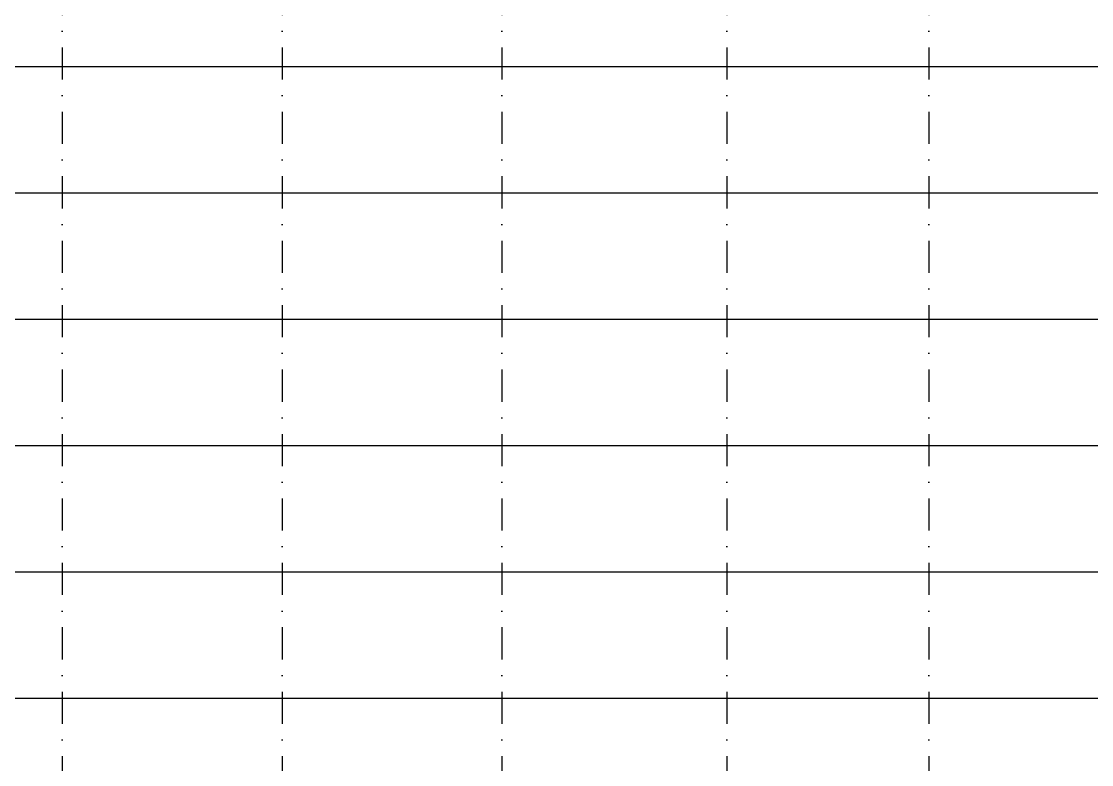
# Model space of a CAD drawing. Header units: metres. Extents: x -121 to 9872, y 3505 to 10721.
# Drawn here: x 549.1 to 972.7, y 6700.7 to 6994.8 of the extents above; entities that cross this region are included whole.
import ezdxf

# ---------------------------------------------------------------- set-up
doc = ezdxf.new("R2010")
doc.units = ezdxf.units.M
doc.linetypes.add('DASHDOT', pattern=[25.4, 12.7, -6.35, 0, -6.35])
doc.layers.add('GRID', color=253, linetype='Continuous')

msp = doc.modelspace()

# ---------------------------------------------------------------- linework, layer by layer
at = {"layer": 'GRID', "linetype": 'DASHDOT'}
for p, q in [((565.303, 7876.973), (565.303, 5510.205)), ((652.303, 7876.973), (652.303, 5510.205)), ((739.303, 7876.973), (739.303, 5510.205)), ((828.303, 7876.973), (828.303, 5510.205)), ((908.303, 7876.973), (908.303, 5510.205))]:
    msp.add_line(p, q, dxfattribs=at)
at = {"layer": 'GRID'}
for points in [[(-30.298, 6976.973), (7827.812, 6976.973)], [(-30.298, 6926.973), (7827.812, 6926.973)], [(-30.298, 6876.973), (7827.812, 6876.973)], [(-30.298, 6826.973), (7827.812, 6826.973)], [(-30.298, 6776.973), (7827.812, 6776.973)], [(-30.298, 6726.973), (7827.812, 6726.973)]]:
    msp.add_lwpolyline(points, dxfattribs=at)

doc.saveas('drawing.dxf')
